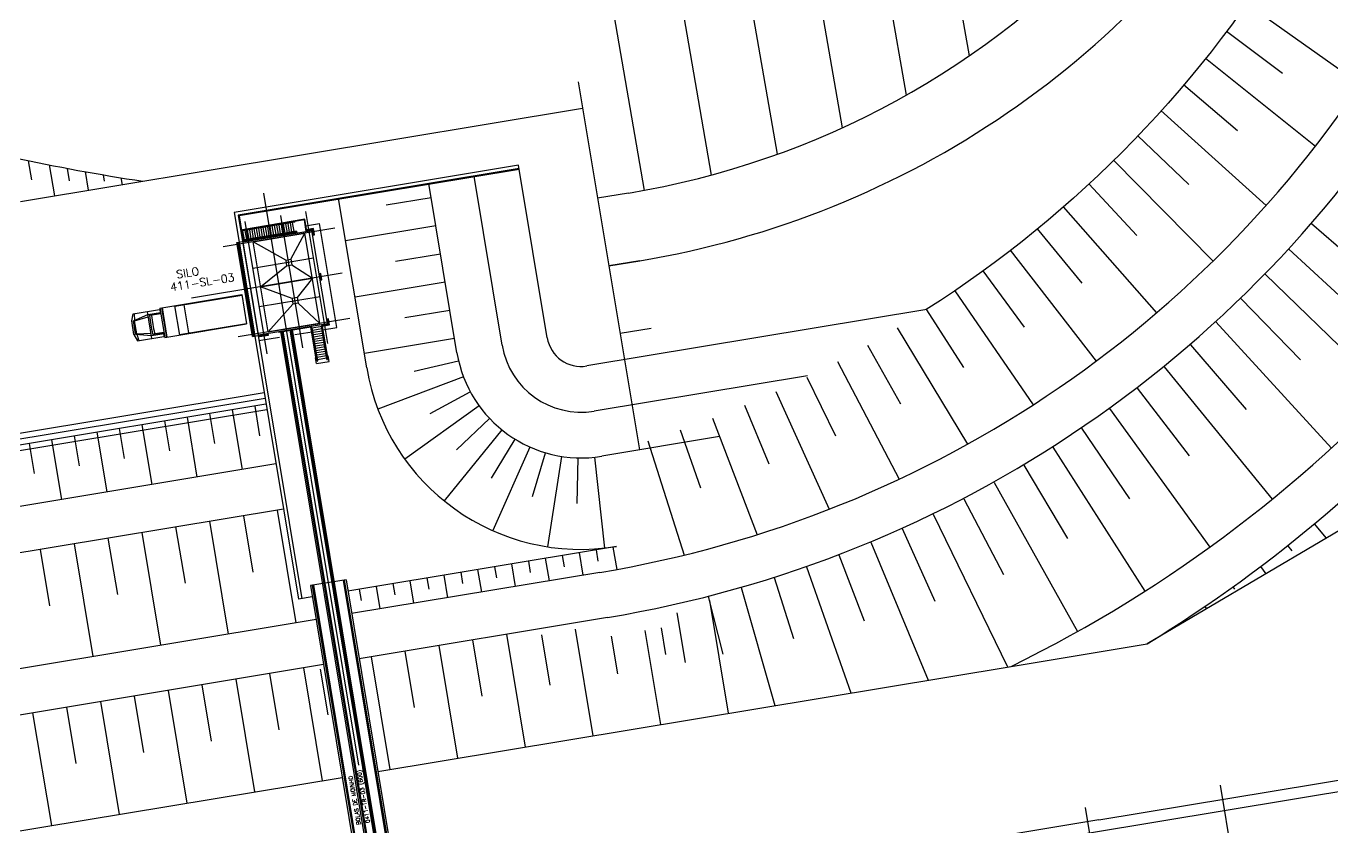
# Model space of a CAD drawing. Header units: millimetres. Extents: x -16232 to 52632, y -3739 to 20678.
# Drawn here: x 22880 to 24446, y 13187 to 14148 of the extents above; entities that cross this region are included whole.
import ezdxf
from ezdxf.enums import TextEntityAlignment as Align

# ---------------------------------------------------------------- set-up
doc = ezdxf.new("R2010")
doc.units = ezdxf.units.MM
doc.header["$LTSCALE"] = 300
doc.header["$MEASUREMENT"] = 0
doc.layers.add('CINZA-8', color=8, linetype='Continuous')
doc.styles.add('ROMANT', font='ROMANT', dxfattribs={"height": 0.2})

msp = doc.modelspace()

# ---------------------------------------------------------------- linework, layer by layer
at = {"layer": 'CINZA-8'}
for p, q in [((23888.919, 14333.966), (23935.528, 14065.503)), ((23970.021, 14348.046), (24010.907, 14112.545)), ((23807.816, 14319.885), (23858.778, 14026.351)), ((23726.716, 14305.805), (23780.766, 13994.489)), ((23645.616, 14291.725), (23701.555, 13969.524)), ((23564.516, 14277.645), (23621.187, 13951.232)), ((24343.883, 14175.553), (24480.562, 14078.784)), ((24319.61, 14142.318), (24386.871, 14091.66)), ((24294.37, 14109.812), (24426.436, 14004.111)), ((24268.183, 14078.063), (24332.843, 14023.112)), ((22873, 13937.825), (23547.292, 14049.76)), ((24241.073, 14047.098), (24367.371, 13933.195)), ((24213.063, 14016.945), (24274.569, 13958.101)), ((22882.178, 13986.789), (22886.01, 13963.705)), ((22907.354, 13981.732), (22913.526, 13944.552)), ((22928.9, 13977.603), (22931.363, 13962.763)), ((22950.414, 13973.662), (22954.127, 13951.292)), ((23470.448, 13981.377), (23129.218, 13924.732)), ((23471.122, 13977.317), (23133.952, 13921.346)), ((23471.29, 13976.302), (23135.136, 13920.499)), ((23504.821, 13774.312), (23470.448, 13981.377)), ((24184.178, 13987.63), (24303.653, 13866.391)), ((22971.897, 13969.908), (22973.162, 13962.285)), ((22993.349, 13966.34), (22994.728, 13958.032)), ((23014.771, 13962.954), (23014.9, 13962.178)), ((23396.552, 13756.339), (23362.852, 13959.344)), ((23450.687, 13765.326), (23416.987, 13968.331)), ((24154.443, 13959.178), (24212.294, 13896.907)), ((23164.485, 13947.97), (23278.444, 13261.489)), ((23365.661, 13942.427), (23311.526, 13933.44)), ((23288.283, 13738.366), (23254.583, 13941.371)), ((24123.882, 13931.613), (24235.596, 13804.032)), ((23129.218, 13924.732), (23135.116, 13889.206)), ((23133.952, 13921.346), (23210.338, 13461.201)), ((23135.136, 13920.499), (23140.078, 13890.725)), ((23213.471, 13915.647), (23137.005, 13902.953)), ((23202.125, 13912.957), (23137.136, 13902.168)), ((23214.035, 13916.436), (23139.262, 13904.023)), ((23168.669, 13755.223), (23142.338, 13913.838)), ((23211.638, 13762.356), (23185.308, 13920.971)), ((23190.361, 13899.879), (23188.564, 13910.706)), ((23193.068, 13900.328), (23191.27, 13911.155)), ((23195.774, 13900.777), (23193.977, 13911.604)), ((23198.481, 13901.227), (23196.684, 13912.054)), ((23201.188, 13901.676), (23199.391, 13912.503)), ((23202.125, 13912.957), (23201.994, 13913.742)), ((23215.753, 13901.897), (23213.471, 13915.647)), ((23216.43, 13902.009), (23214.035, 13916.436)), ((23214.664, 13908.461), (23231.602, 13911.272)), ((23241.751, 13767.355), (23215.42, 13925.969)), ((23252.316, 13786.492), (23231.602, 13911.272)), ((24421.734, 13911.296), (24577.074, 13776.96)), ((24421.734, 13911.296), (24421.744, 13911.287)), ((23249.889, 13905.825), (23115.885, 13883.58)), ((23203.922, 13902.13), (23138.933, 13891.342)), ((23204.052, 13901.345), (23139.063, 13890.557)), ((23141.64, 13891.791), (23139.843, 13902.618)), ((23139.965, 13889.316), (23222.52, 13903.02)), ((23204.165, 13900.668), (23140.529, 13890.105)), ((23144.347, 13892.24), (23142.549, 13903.067)), ((23147.053, 13892.69), (23145.256, 13903.516)), ((23149.76, 13893.139), (23147.963, 13903.966)), ((23152.467, 13893.588), (23150.669, 13904.415)), ((23151.93, 13889.564), (23214.185, 13899.898)), ((23155.174, 13894.038), (23153.376, 13904.864)), ((23157.88, 13894.487), (23156.083, 13905.314)), ((23160.587, 13894.936), (23158.79, 13905.763)), ((23163.294, 13895.386), (23161.496, 13906.212)), ((23166, 13895.835), (23164.203, 13906.662)), ((23168.707, 13896.284), (23166.91, 13907.111)), ((23171.414, 13896.734), (23169.617, 13907.56)), ((23174.121, 13897.183), (23172.323, 13908.01)), ((23176.827, 13897.632), (23175.03, 13908.459)), ((23179.534, 13898.081), (23177.737, 13908.908)), ((23182.241, 13898.531), (23180.444, 13909.358)), ((23182.416, 13896.363), (23182.191, 13897.716)), ((23184.948, 13898.98), (23183.15, 13909.807)), ((23187.654, 13899.429), (23185.857, 13910.256)), ((23197.137, 13868.56), (23214.185, 13899.898)), ((23203.922, 13902.13), (23204.277, 13899.992)), ((23232.158, 13791.629), (23214.185, 13899.898)), ((23224.394, 13905.417), (23215.416, 13903.927)), ((23223.83, 13904.628), (23215.529, 13903.25)), ((23223.266, 13903.839), (23215.641, 13902.573)), ((23241.055, 13791.367), (23222.52, 13903.02)), ((23223.194, 13898.96), (23224.052, 13899.102)), ((23223.266, 13903.839), (23223.83, 13904.628)), ((23224.052, 13899.102), (23223.266, 13903.839)), ((23223.306, 13898.283), (23224.841, 13898.538)), ((23223.419, 13897.607), (23225.63, 13897.974)), ((23224.841, 13898.538), (23223.83, 13904.628)), ((23224.052, 13899.102), (23224.841, 13898.538)), ((23225.63, 13897.974), (23224.394, 13905.417)), ((23371.277, 13908.593), (23263.008, 13890.62)), ((24092.524, 13904.96), (24146.285, 13839.788)), ((23132.409, 13888.757), (23139.176, 13889.88)), ((23151.168, 13775.751), (23132.409, 13888.757)), ((23151.574, 13775.818), (23132.815, 13888.824)), ((23152.251, 13775.93), (23133.492, 13888.936)), ((23152.928, 13776.043), (23134.168, 13889.049)), ((23153.604, 13776.155), (23134.845, 13889.161)), ((23154.281, 13776.267), (23135.522, 13889.273)), ((23158.5, 13777.663), (23139.965, 13889.316)), ((23169.904, 13781.294), (23151.93, 13889.564)), ((23191.047, 13867.549), (23151.93, 13889.564)), ((23164.191, 13893.337), (23163.966, 13894.691)), ((24060.394, 13879.241), (24163.54, 13746.421)), ((24394.366, 13880.56), (24470.04, 13811.186)), ((24394.366, 13880.56), (24394.371, 13880.556)), ((23224.585, 13869.639), (23151.503, 13857.507)), ((23191.047, 13867.549), (23197.137, 13868.56)), ((23191.047, 13867.549), (23192.17, 13860.782)), ((23197.137, 13868.56), (23198.26, 13861.793)), ((23376.894, 13874.759), (23322.759, 13865.772)), ((23258.876, 13851.691), (23078.117, 13821.684)), ((23160.917, 13835.429), (23192.17, 13860.782)), ((23192.17, 13860.782), (23198.26, 13861.793)), ((23198.26, 13861.793), (23223.081, 13845.748)), ((23233.381, 13851.283), (23231.17, 13850.916)), ((23232.817, 13850.494), (23231.282, 13850.239)), ((23232.252, 13849.705), (23231.394, 13849.562)), ((23232.252, 13849.705), (23232.817, 13850.494)), ((23233.039, 13844.968), (23232.252, 13849.705)), ((23233.828, 13844.403), (23232.817, 13850.494)), ((23234.617, 13843.839), (23233.381, 13851.283)), ((24027.521, 13854.48), (24076.824, 13786.982)), ((24366.118, 13850.63), (24513.356, 13707.584)), ((24366.118, 13850.63), (24366.128, 13850.62)), ((23160.917, 13835.429), (23223.081, 13845.748)), ((23198.685, 13821.534), (23160.917, 13835.429)), ((23223.081, 13845.748), (23204.776, 13822.545)), ((23232.181, 13844.825), (23233.039, 13844.968)), ((23232.293, 13844.149), (23233.828, 13844.403)), ((23232.405, 13843.472), (23234.617, 13843.839)), ((23233.039, 13844.968), (23233.828, 13844.403)), ((23382.51, 13840.925), (23274.241, 13822.951)), ((23040.109, 13809.812), (23138.357, 13826.121)), ((23057.96, 13812.08), (23138.469, 13825.444)), ((23132.156, 13825.092), (23132.269, 13824.415)), ((23138.357, 13826.121), (23144.198, 13790.934)), ((23232.223, 13823.625), (23159.142, 13811.493)), ((23204.776, 13822.545), (23198.685, 13821.534)), ((23198.685, 13821.534), (23199.809, 13814.767)), ((23204.776, 13822.545), (23205.899, 13815.778)), ((23993.934, 13830.697), (24087.853, 13693.833)), ((24337.016, 13821.53), (24408.52, 13747.917)), ((24337.016, 13821.53), (24337.021, 13821.525)), ((23006.334, 13794.47), (23007.937, 13803.059)), ((23007.937, 13803.059), (23039.5, 13808.299)), ((23008.331, 13794.802), (23025.747, 13802.307)), ((23010.187, 13795.43), (23009.624, 13802.705)), ((23030.533, 13773.476), (23025.147, 13805.916)), ((23025.747, 13802.307), (23040.936, 13804.829)), ((23028.282, 13801.625), (23035.786, 13802.523)), ((23030.745, 13801.686), (23041.17, 13803.417)), ((23031.333, 13802.277), (23031.178, 13803.209)), ((23031.333, 13802.277), (23034.479, 13802.654)), ((23034.479, 13802.654), (23041.114, 13803.755)), ((23040.109, 13809.812), (23045.95, 13774.624)), ((23040.776, 13804.802), (23040.289, 13807.735)), ((23042.139, 13810.149), (23047.98, 13774.961)), ((23042.815, 13810.261), (23048.657, 13775.073)), ((23057.848, 13812.756), (23063.689, 13777.569)), ((23060.985, 13813.277), (23061.097, 13812.6)), ((23068.913, 13813.898), (23074.53, 13780.064)), ((23199.809, 13814.767), (23169.904, 13781.294)), ((23205.899, 13815.778), (23199.809, 13814.767)), ((23205.899, 13815.778), (23232.158, 13791.629)), ((23388.127, 13807.09), (23333.992, 13798.104)), ((23960.049, 13808.162), (23552.162, 13740.451)), ((23959.661, 13807.913), (24004.214, 13738.706)), ((23009.03, 13778.23), (23006.334, 13794.47)), ((23008.331, 13794.802), (23009.806, 13794.699)), ((23011.027, 13778.561), (23008.331, 13794.802)), ((23009.806, 13794.699), (23026.211, 13799.511)), ((23012.39, 13779.135), (23009.806, 13794.699)), ((23045.95, 13774.624), (23144.198, 13790.934)), ((23063.577, 13778.246), (23144.085, 13791.61)), ((23267.862, 13797.556), (23133.858, 13775.311)), ((23137.885, 13790.581), (23137.998, 13789.904)), ((23158.5, 13777.663), (23241.055, 13791.367)), ((23169.904, 13781.294), (23232.158, 13791.629)), ((23182.184, 13781.595), (23221.891, 13788.186)), ((23182.973, 13781.03), (23221.327, 13787.397)), ((23228.158, 13746.25), (23221.327, 13787.397)), ((23228.834, 13746.362), (23221.891, 13788.186)), ((23222.228, 13786.156), (23234.625, 13788.214)), ((23229.619, 13746.493), (23223.013, 13786.286)), ((23223.463, 13783.58), (23234.289, 13785.377)), ((23240.446, 13748.29), (23233.84, 13788.084)), ((23241.231, 13748.42), (23234.288, 13790.244)), ((23234.4, 13789.567), (23242.025, 13790.833)), ((23234.513, 13788.891), (23242.814, 13790.269)), ((23234.625, 13788.214), (23243.603, 13789.704)), ((23241.908, 13748.533), (23234.965, 13790.356)), ((23235.378, 13783.68), (23252.316, 13786.492)), ((23242.368, 13797.148), (23240.156, 13796.781)), ((23241.803, 13796.359), (23240.269, 13796.104)), ((23241.239, 13795.57), (23240.381, 13795.428)), ((23241.239, 13795.57), (23241.803, 13796.359)), ((23242.025, 13790.833), (23241.239, 13795.57)), ((23242.814, 13790.269), (23241.803, 13796.359)), ((23242.025, 13790.833), (23242.814, 13790.269)), ((23243.603, 13789.704), (23242.368, 13797.148)), ((23924.732, 13786.148), (24008.918, 13646.509)), ((24307.083, 13793.285), (24445.746, 13642.002)), ((24307.083, 13793.285), (24307.092, 13793.275)), ((23009.03, 13778.23), (23013.323, 13770.619)), ((23011.027, 13778.561), (23012.39, 13779.135)), ((23011.027, 13778.561), (23029.934, 13777.085)), ((23012.39, 13779.135), (23029.469, 13779.881)), ((23014.804, 13771.5), (23012.986, 13778.566)), ((23013.323, 13770.619), (23044.885, 13775.859)), ((23029.934, 13777.085), (23045.123, 13779.607)), ((23032.112, 13778.55), (23039.505, 13780.125)), ((23034.463, 13779.288), (23044.888, 13781.019)), ((23035.211, 13778.919), (23038.31, 13779.579)), ((23035.211, 13778.919), (23035.365, 13777.987)), ((23038.31, 13779.579), (23044.944, 13780.68)), ((23045.45, 13776.648), (23044.963, 13779.58)), ((23066.714, 13778.766), (23066.826, 13778.09)), ((23151.168, 13775.751), (23157.935, 13776.874)), ((23153.875, 13776.2), (23206.278, 13460.527)), ((23158.913, 13770.987), (23183.815, 13775.121)), ((23159.694, 13775.775), (23159.357, 13777.805)), ((23159.694, 13775.775), (23170.521, 13777.573)), ((23160.259, 13776.564), (23160.034, 13777.918)), ((23160.259, 13776.564), (23169.732, 13778.137)), ((23160.823, 13777.353), (23160.259, 13776.564)), ((23160.823, 13777.353), (23160.711, 13778.03)), ((23160.823, 13777.353), (23168.943, 13778.701)), ((23168.943, 13778.701), (23168.831, 13779.378)), ((23168.943, 13778.701), (23169.732, 13778.137)), ((23169.732, 13778.137), (23169.508, 13779.49)), ((23170.521, 13777.573), (23170.184, 13779.603)), ((23184.828, 13782.033), (23382.643, 12590.408)), ((23186.553, 13782.32), (23385.82, 12581.952)), ((23187.71, 13782.512), (23387.341, 12579.952)), ((23195.966, 13783.882), (23395.596, 12581.323)), ((23197.123, 13784.075), (23396.39, 12583.707)), ((23198.849, 13784.361), (23396.664, 12592.736)), ((23202.041, 13778.146), (23222.981, 13781.622)), ((23223.912, 13780.873), (23234.739, 13782.67)), ((23224.361, 13778.166), (23235.188, 13779.964)), ((23224.811, 13775.46), (23235.637, 13777.257)), ((23225.26, 13772.753), (23236.087, 13774.55)), ((23225.709, 13770.046), (23236.536, 13771.843)), ((23393.744, 13773.256), (23285.474, 13755.283)), ((23226.159, 13767.339), (23236.985, 13769.137)), ((23226.608, 13764.633), (23237.435, 13766.43)), ((23227.057, 13761.926), (23237.884, 13763.723)), ((23227.507, 13759.219), (23238.333, 13761.016)), ((23227.956, 13756.512), (23238.783, 13758.31)), ((23228.405, 13753.806), (23239.232, 13755.603)), ((23889.178, 13765.42), (23928.768, 13695.153)), ((24276.344, 13765.919), (24343.448, 13688.311)), ((24276.344, 13765.919), (24276.349, 13765.914)), ((23228.153, 13750.463), (23226.8, 13750.238)), ((23227.93, 13743.431), (23226.8, 13750.238)), ((23227.93, 13743.431), (23243.034, 13745.938)), ((23228.834, 13746.362), (23229.619, 13746.493)), ((23228.855, 13751.099), (23239.681, 13752.896)), ((23229.304, 13748.392), (23240.131, 13750.19)), ((23240.446, 13748.29), (23241.231, 13748.42)), ((23240.55, 13752.521), (23241.904, 13752.746)), ((23243.034, 13745.938), (23241.904, 13752.746)), ((23345.073, 13734.074), (23398.5, 13746.601)), ((23853.029, 13745.748), (23927.14, 13604.654)), ((24244.826, 13739.455), (24374.469, 13580.43)), ((24244.826, 13739.455), (24244.835, 13739.445)), ((23404.295, 13727.609), (23301.657, 13688.742)), ((23817.06, 13728.799), (23561.149, 13686.317)), ((23816.316, 13727.149), (23850.815, 13656.491)), ((23165.165, 13708.193), (22563.915, 13608.383)), ((23364.21, 13683.54), (23412.533, 13709.543)), ((23779.072, 13709.638), (23842.936, 13568.442)), ((24212.554, 13713.915), (24275.041, 13632.564)), ((24212.554, 13713.915), (24212.558, 13713.91)), ((23166.288, 13701.426), (22565.378, 13601.673)), ((23167.411, 13694.66), (22566.841, 13594.962)), ((23153.878, 13692.413), (23159.831, 13656.549)), ((23423.072, 13692.714), (23334.091, 13628.469)), ((23741.329, 13693.232), (23770.693, 13622.863)), ((23168.535, 13687.893), (22568.303, 13588.252)), ((23072.676, 13678.933), (23084.583, 13607.205)), ((23099.743, 13683.426), (23105.697, 13647.562)), ((23126.81, 13687.92), (23138.717, 13616.191)), ((23395.841, 13639.729), (23435.73, 13677.415)), ((23703.119, 13677.943), (23756.733, 13538.006)), ((24179.556, 13689.321), (24299.76, 13523.073)), ((24179.556, 13689.321), (24179.564, 13689.31)), ((22964.406, 13660.96), (22976.314, 13589.231)), ((22991.474, 13665.453), (22997.427, 13629.589)), ((23018.541, 13669.946), (23030.448, 13598.218)), ((23045.608, 13674.44), (23051.562, 13638.576)), ((23450.286, 13663.911), (23381.096, 13578.716)), ((23664.475, 13663.786), (23688.747, 13594.387)), ((24145.86, 13665.693), (24203.528, 13580.863)), ((24145.86, 13665.693), (24145.864, 13665.687)), ((22883.204, 13647.48), (22889.158, 13611.616)), ((22910.272, 13651.973), (22922.179, 13580.245)), ((22937.339, 13656.467), (22943.293, 13620.602)), ((23437.787, 13605.663), (23466.49, 13652.434)), ((23711.651, 13655.674), (23570.135, 13632.182)), ((23625.432, 13650.773), (23668.967, 13513.446)), ((23484.06, 13643.184), (23439.433, 13542.916)), ((23487.154, 13583.691), (23502.692, 13636.321)), ((23522.065, 13631.963), (23505.077, 13523.535)), ((23540.539, 13575.327), (23541.841, 13630.187)), ((23561.68, 13631.023), (23573.504, 13521.911)), ((24111.493, 13643.05), (24221.869, 13470.119)), ((24111.493, 13643.05), (24111.5, 13643.039)), ((23179.318, 13622.931), (21932.728, 13415.992)), ((24076.485, 13621.413), (24129.148, 13533.381)), ((24076.485, 13621.413), (24076.488, 13621.407)), ((24040.865, 13600.799), (24141.053, 13421.745)), ((24040.865, 13600.799), (24040.871, 13600.787)), ((23188.305, 13568.797), (21941.714, 13361.857)), ((23180.871, 13567.563), (23203.338, 13432.226)), ((24004.662, 13581.225), (24052.147, 13490.276)), ((24004.662, 13581.225), (24004.665, 13581.219)), ((23099.669, 13554.083), (23122.136, 13418.746)), ((23140.27, 13560.823), (23151.504, 13493.154)), ((23967.908, 13562.708), (23967.914, 13562.696)), ((23967.908, 13562.708), (24057.027, 13379.25)), ((24424.937, 13550.925), (24439.324, 13533.697)), ((23018.467, 13540.603), (23040.934, 13405.266)), ((23059.068, 13547.343), (23070.302, 13479.674)), ((23930.633, 13545.264), (23930.636, 13545.257)), ((23930.633, 13545.264), (23969.819, 13458.271)), ((22896.665, 13520.383), (22907.898, 13452.715)), ((22937.266, 13527.123), (22959.732, 13391.786)), ((22977.867, 13533.863), (22989.1, 13466.195)), ((23588.109, 13523.913), (23265.685, 13470.389)), ((23563.398, 13519.811), (23565.645, 13506.277)), ((23583.699, 13523.181), (23588.167, 13496.264)), ((23892.868, 13528.906), (23892.873, 13528.893)), ((23892.868, 13528.906), (23961.715, 13363.427)), ((24393.028, 13524.933), (24398.041, 13518.623)), ((23482.196, 13506.331), (23484.443, 13492.797)), ((23502.497, 13509.701), (23506.99, 13482.634)), ((23522.797, 13513.071), (23525.044, 13499.537)), ((23543.098, 13516.441), (23547.591, 13489.374)), ((23854.645, 13513.649), (23854.648, 13513.643)), ((23854.645, 13513.649), (23884.853, 13434.666)), ((23568.013, 13492.764), (23270.179, 13443.322)), ((23380.694, 13489.481), (23385.187, 13462.414)), ((23400.994, 13492.851), (23403.241, 13479.317)), ((23421.295, 13496.221), (23425.788, 13469.154)), ((23441.595, 13499.591), (23443.842, 13486.057)), ((23461.896, 13502.961), (23466.389, 13475.894)), ((23815.997, 13499.506), (23816.001, 13499.493)), ((23815.997, 13499.506), (23868.954, 13348.029)), ((24360.495, 13499.726), (24367.03, 13491.075)), ((23263.439, 13483.923), (23220.775, 13476.84)), ((23220.775, 13476.84), (23363.1, 12619.483)), ((23222.838, 13477.183), (23365.163, 12619.826)), ((23223.593, 13477.308), (23365.918, 12619.951)), ((23224.27, 13477.421), (23366.595, 12620.063)), ((23259.944, 13483.343), (23330.714, 13057.032)), ((23260.621, 13483.455), (23331.39, 13057.145)), ((23261.376, 13483.58), (23332.146, 13057.27)), ((23263.439, 13483.923), (23334.208, 13057.613)), ((23279.192, 13472.631), (23281.438, 13459.098)), ((23299.492, 13476.001), (23303.985, 13448.934)), ((23319.792, 13479.371), (23322.039, 13465.838)), ((23340.093, 13482.741), (23344.586, 13455.674)), ((23360.393, 13486.111), (23362.64, 13472.577)), ((23737.552, 13474.607), (23737.556, 13474.593)), ((23737.552, 13474.607), (23778.042, 13332.937)), ((23776.955, 13486.488), (23776.957, 13486.482)), ((23776.955, 13486.488), (23800.132, 13413.47)), ((24327.356, 13475.321), (24329.282, 13472.638)), ((23223.022, 13463.307), (23206.278, 13460.527)), ((23697.822, 13463.871), (23697.823, 13463.865)), ((23697.822, 13463.871), (23715.448, 13394.672)), ((23699.536, 13458.971), (23722.003, 13323.634)), ((23660.283, 13444.11), (23670.168, 13384.562)), ((24293.633, 13451.731), (24295.542, 13448.929)), ((23227.515, 13436.239), (21964.181, 13226.52)), ((23576.999, 13438.629), (23279.165, 13389.187)), ((23641.559, 13426.122), (23646.881, 13394.062)), ((24259.344, 13428.97), (24259.667, 13428.47)), ((23415.329, 13411.791), (23426.563, 13344.123)), ((23455.93, 13418.531), (23478.397, 13283.194)), ((23497.767, 13417.827), (23507.765, 13357.603)), ((23538.368, 13424.566), (23559.599, 13296.674)), ((23581.485, 13416.15), (23588.966, 13371.082)), ((23622.086, 13422.889), (23640.801, 13310.154)), ((23334.127, 13398.311), (23345.361, 13330.643)), ((23374.728, 13405.051), (23397.195, 13269.714)), ((24061.398, 13379.975), (24224.51, 13407.052)), ((23236.502, 13382.105), (21973.167, 13172.386)), ((23212.324, 13378.091), (23234.791, 13242.755)), ((23293.526, 13391.571), (23315.993, 13256.235)), ((23301.632, 13253.851), (24061.398, 13379.975)), ((23131.122, 13364.611), (23153.589, 13229.275)), ((23171.723, 13371.351), (23182.957, 13303.683)), ((23232.583, 13376.594), (23241.658, 13321.926)), ((23049.921, 13351.132), (23072.387, 13215.795)), ((23090.522, 13357.871), (23101.755, 13290.203)), ((22928.118, 13330.912), (22939.351, 13263.243)), ((22968.719, 13337.652), (22991.185, 13202.315)), ((23009.32, 13344.392), (23020.553, 13276.723)), ((22887.517, 13324.172), (22909.983, 13188.835)), ((21995.634, 13037.049), (23258.968, 13246.768)), ((24510.5, 13238.975), (23312.771, 13040.147)), ((24166.528, 13195.781), (24491.336, 13249.701)), ((24426.046, 12553.962), (24312.59, 13237.412)), ((24150.186, 13210.452), (24319.494, 12190.555)), ((24166.528, 13195.781), (23327.441, 13056.489))]:
    msp.add_line(p, q, dxfattribs=at)
at = {"layer": 'CINZA-8', "flags": 128}
for points in [[(23578.7, 13860.56), (23615.985, 13866.749, 0.22169466), (24381.174, 14391.183), (24495.041, 14583.917)], [(24560.127, 14532.26), (24403.589, 14267.3, -0.11803074), (23959.54, 13808.078)]]:
    msp.add_lwpolyline(points, format="xyb", dxfattribs=at)
at = {"layer": 'CINZA-8'}
for points in [[(24904.671, 14206.082), (24843.785, 13961.621), (24752.674, 13828.386), (24570.452, 13611.003), (24224.51, 13407.052)], [(23542.035, 14081.429), (23615.365, 13639.69)]]:
    msp.add_lwpolyline(points, dxfattribs=at)
at = {"layer": 'CINZA-8', "flags": 128}
for points in [[(23602.506, 13947.951), (23565.221, 13941.762)], [(23615.986, 13866.749), (23578.7, 13860.56)], [(23629.466, 13785.547), (23592.18, 13779.358)]]:
    msp.add_lwpolyline(points, dxfattribs=at)
at = {"layer": 'CINZA-8'}
for centre, radius, start, end in [((23343.348, 14846.13), 1632.545, 296.093325, 340.564727), ((23436.254, 14949.442), 1015.196, 279.425438, 317.923801), ((23343.348, 14846.13), 1687.421, 301.479596, 337.709368), ((23343.348, 14846.13), 1371.887, 279.425384, 329.425368), ((23343.348, 14846.13), 1426.762, 279.425384, 329.425425), ((23421.697, 16607.385), 2675.556, 257.974436, 261.360271), ((23010.307, 13802.758), 0.686, 99.425384, 184.425444), ((23028.363, 13800.944), 0.686, 96.824679, 185.908911), ((23206.914, 13819.423), 180.19, 185.908911, 192.941894), ((23030.857, 13801.009), 0.686, 99.425384, 186.280168), ((23224.092, 13822.275), 195.088, 186.280168, 192.570675), ((23039.613, 13807.622), 0.686, 9.425385, 99.425384), ((23015.468, 13771.671), 0.686, 194.425373, 279.425384), ((23031.969, 13779.221), 0.686, 192.941894, 282.0262), ((23034.35, 13779.965), 0.686, 192.570675, 279.425384), ((23044.773, 13776.536), 0.686, 279.425384, 9.425385), ((23545.422, 13781.052), 41.157, 189.425385, 279.425384), ((23545.422, 13781.052), 150.908, 189.425385, 279.425384), ((23545.422, 13781.052), 96.032, 189.425385, 279.425384), ((23545.422, 13781.052), 260.659, 189.425385, 279.425384)]:
    msp.add_arc(centre, radius, start, end, dxfattribs=at)

# ---------------------------------------------------------------- texts
at = {"layer": 'CINZA-8', "style": 'ROMANT', "width": 1.000511}
for s, height, rotation, p in [('411-SL-03', 9.6032, 8.977129, (23090.989, 13841.067)), ('SILO ', 9.6032, 8.977129, (23076.652, 13852.865)), ('0411-TR-03 (600)', 4.8016, 99.761817, (23284.666, 13223.882)), ('BOLAS DE MOINHO', 4.8016, 99.761817, (23273.773, 13219.187))]:
    msp.add_text(s, height=height, rotation=rotation, dxfattribs=at).set_placement(p, align=Align.MIDDLE)

doc.saveas('drawing.dxf')
